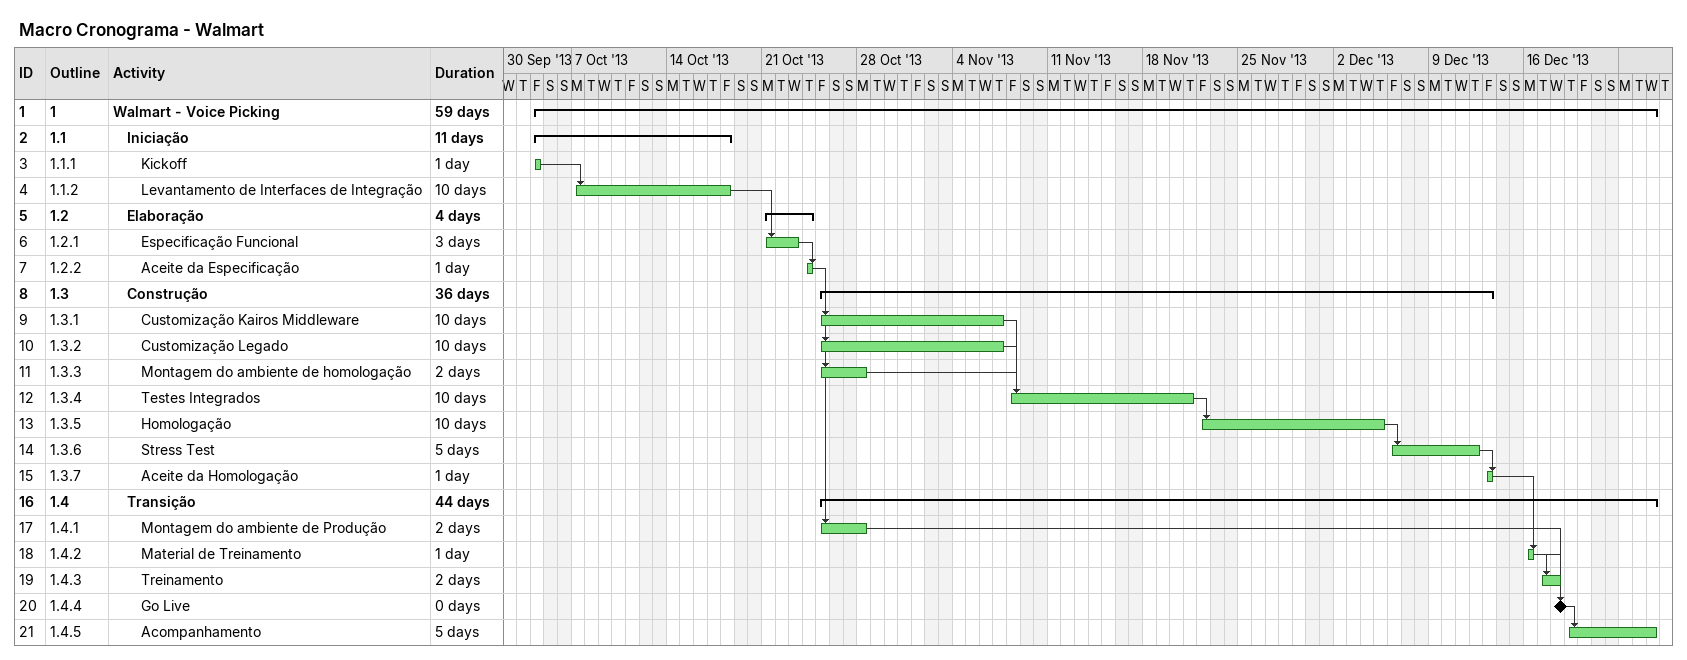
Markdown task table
Macro Cronograma - Walmart

| ID | WBS | Task | Duration | Start | Finish | Predecessors |
|---|---|---|---|---|---|---|
| 1 | 1 | **Walmart - Voice Picking** | 59d | 2013-10-04 | 2013-12-25 |  |
| 2 | 1.1 | **Iniciação** | 11d | 2013-10-04 | 2013-10-18 |  |
| 3 | 1.1.1 | Kickoff | 1d | 2013-10-04 | 2013-10-04 |  |
| 4 | 1.1.2 | Levantamento de Interfaces de Integração | 10d | 2013-10-07 | 2013-10-18 | 3 |
| 5 | 1.2 | **Elaboração** | 4d | 2013-10-21 | 2013-10-24 |  |
| 6 | 1.2.1 | Especificação Funcional | 3d | 2013-10-21 | 2013-10-23 | 4 |
| 7 | 1.2.2 | Aceite da Especificação | 1d | 2013-10-24 | 2013-10-24 | 6 |
| 8 | 1.3 | **Construção** | 36d | 2013-10-25 | 2013-12-13 |  |
| 9 | 1.3.1 | Customização Kairos Middleware | 10d | 2013-10-25 | 2013-11-07 | 7 |
| 10 | 1.3.2 | Customização Legado | 10d | 2013-10-25 | 2013-11-07 | 7 |
| 11 | 1.3.3 | Montagem do ambiente de homologação | 2d | 2013-10-25 | 2013-10-28 | 7 |
| 12 | 1.3.4 | Testes Integrados | 10d | 2013-11-08 | 2013-11-21 | 9, 10, 11 |
| 13 | 1.3.5 | Homologação | 10d | 2013-11-22 | 2013-12-05 | 12 |
| 14 | 1.3.6 | Stress Test | 5d | 2013-12-06 | 2013-12-12 | 13 |
| 15 | 1.3.7 | Aceite da Homologação | 1d | 2013-12-13 | 2013-12-13 | 14 |
| 16 | 1.4 | **Transição** | 44d | 2013-10-25 | 2013-12-25 |  |
| 17 | 1.4.1 | Montagem do ambiente de Produção | 2d | 2013-10-25 | 2013-10-28 | 7 |
| 18 | 1.4.2 | Material de Treinamento | 1d | 2013-12-16 | 2013-12-16 | 15 |
| 19 | 1.4.3 | Treinamento | 2d | 2013-12-17 | 2013-12-18 | 18 |
| 20 | 1.4.4 | Go Live | 0d | 2013-12-18 | 2013-12-18 | 17, 18, 19 |
| 21 | 1.4.5 | Acompanhamento | 5d | 2013-12-19 | 2013-12-25 | 20 |
